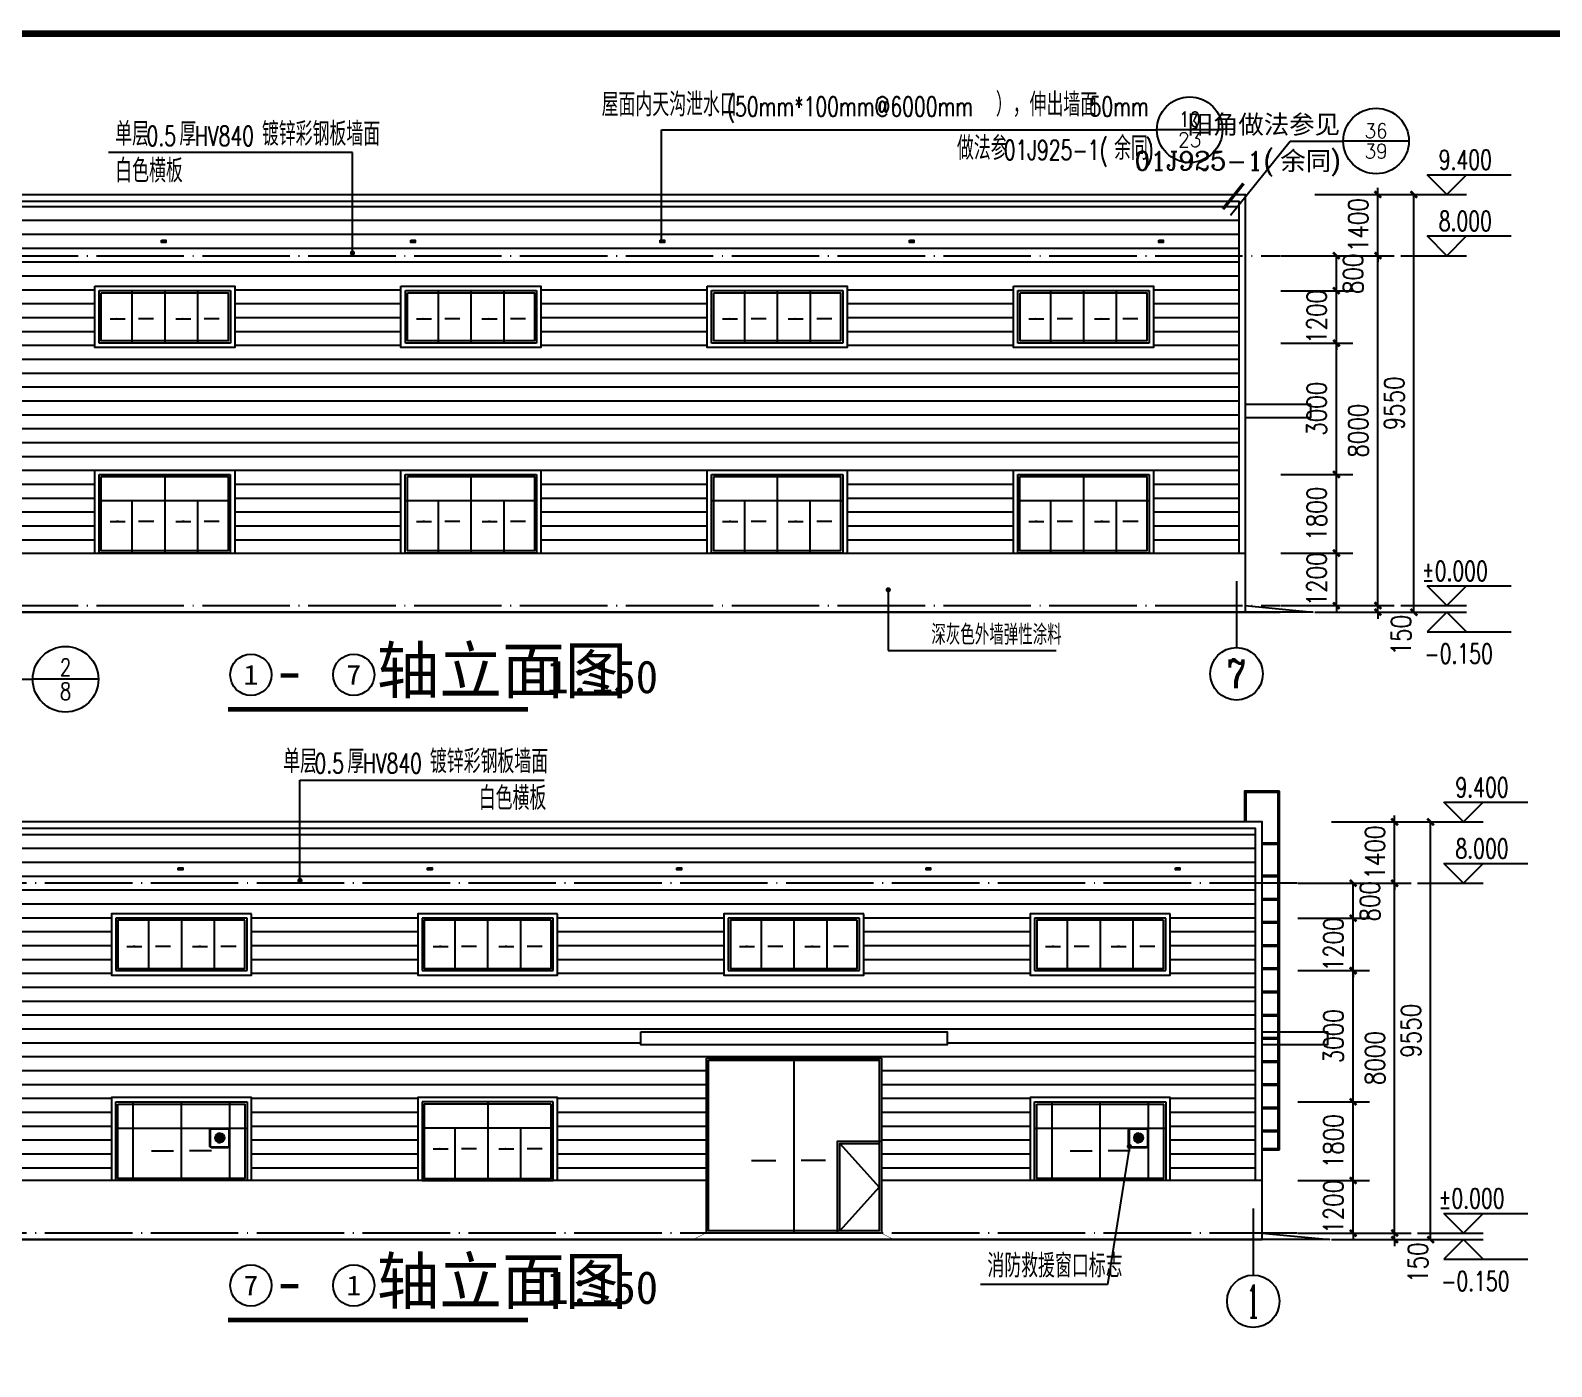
# Model space of a CAD drawing. Extents: x -21908402 to 2004492, y 83987 to 5079726.
# Drawn here: x 1846046 to 1880817, y 178015 to 208562 of the extents above; entities that cross this region are included whole.
import ezdxf
from ezdxf.enums import TextEntityAlignment as Align

# ---------------------------------------------------------------- set-up
doc = ezdxf.new("R2010")
doc.units = 0
doc.header["$LTSCALE"] = 1000
doc.linetypes.add('DOTE', pattern=[2.42, 2, -0.2, 0.02, -0.2])
doc.layers.get('0').update_dxf_attribs({"linetype": 'CONTINUOUS'})
doc.layers.get('DEFPOINTS').update_dxf_attribs({"linetype": 'CONTINUOUS'})
for name, color, linetype in [('AXIS', 3, 'CONTINUOUS'), ('AXIS_TEXT', 7, 'CONTINUOUS'), ('DIM_ELEV', 3, 'CONTINUOUS'), ('DIM_IDEN', 3, 'CONTINUOUS'), ('DIM_LEAD', 3, 'CONTINUOUS'), ('DIM_SYMB', 3, 'CONTINUOUS'), ('DOTE', 1, 'DOTE'), ('PUB_DIM', 3, 'CONTINUOUS'), ('PUB_TEXT', 7, 'CONTINUOUS'), ('PUB_TITLE', 4, 'CONTINUOUS'), ('WINDOW', 94, 'CONTINUOUS'), ('XF-灭火救援窗', 1, 'CONTINUOUS'), ('填充', 8, 'CONTINUOUS')]:
    doc.layers.add(name, color=color, linetype=linetype)
doc.styles.add('_TCH_AXIS', font='complex_.ttf', dxfattribs={"bigfont": 'GBCBIG'})
doc.styles.add('_TCH_DIM', font='SIMPLEX', dxfattribs={"bigfont": 'GBCBIG'})
doc.styles.add('_TCH_DYN', font='')
doc.styles.add('_TCH_LABEL', font='complex_.ttf', dxfattribs={"bigfont": 'GBCBIG'})
doc.styles.add('COMPLEX', font='COMPLEX')
doc.styles.add('DIM_FONT', font='simplex.shx', dxfattribs={"width": 0.8})
doc.styles.get('_TCH_DYN').set_extended_font_data('SimSun')
doc.dimstyles.new('DIMN150', dxfattribs={"dimscale": 1.5, "dimtxt": 300, "dimasz": 100, "dimexe": 250, "dimexo": 300, "dimgap": 150, "dimtad": 1, "dimdec": 0, "dimzin": 0, "dimtxsty": 'DIM_FONT', "dimblk": 'ARCHTICK', "dimcen": 0.09, "dimclrt": 7, "dimazin": 3, "dimtfac": 1, "dimtdec": 0, "dimtix": 1, "dimtmove": 0, "dimatfit": 3, "dimtolj": 1, "dimtzin": 0})

# ---------------------------------------------------------------- blocks, each defined once
blk = doc.blocks.new('HHHHHHHGG')
at = {"layer": 'DIM_SYMB'}
for points in [[(-138605, -148864), (-138805, -148864), (-138805, -148837)], [(-138298, -148864), (-138098, -148864), (-138098, -148837)], [(-137105, -148864), (-137305, -148864), (-137305, -148837)], [(-136798, -148864), (-136598, -148864), (-136598, -148837)]]:
    blk.add_hatch(color=256, dxfattribs=at).paths.add_polyline_path(points)
for points in [[(-138949, -148864), (-138605, -148864)], [(-137954, -148864), (-138298, -148864)], [(-137449, -148864), (-137105, -148864)], [(-136454, -148864), (-136798, -148864)]]:
    blk.add_lwpolyline(points, dxfattribs=at)
at = {"layer": 'WINDOW'}
for p, q in [((-139201, -148218), (-136201, -148218)), ((-139201, -149418), (-139201, -148218)), ((-138451, -148218), (-138451, -149418)), ((-137701, -148218), (-137701, -149418)), ((-136951, -148218), (-136951, -149418)), ((-136201, -148218), (-136201, -149418)), ((-136201, -149418), (-139201, -149418))]:
    blk.add_line(p, q, dxfattribs=at)
blk.add_lwpolyline([(-139151, -148268), (-136251, -148268), (-136251, -149368), (-139151, -149368)], close=True, dxfattribs=at)
blk = doc.blocks.new('GFHHHHHH')
at = {"layer": 'DIM_SYMB'}
for points in [[(-142273, -148692), (-142473, -148692), (-142473, -148666)], [(-141967, -148692), (-141767, -148692), (-141767, -148666)], [(-140773, -148692), (-140973, -148692), (-140973, -148666)], [(-140467, -148692), (-140267, -148692), (-140267, -148666)]]:
    blk.add_hatch(color=256, dxfattribs=at).paths.add_polyline_path(points)
for points in [[(-142617, -148692), (-142273, -148692)], [(-141622, -148692), (-141967, -148692)], [(-141117, -148692), (-140773, -148692)], [(-140122, -148692), (-140467, -148692)]]:
    blk.add_lwpolyline(points, dxfattribs=at)
at = {"layer": 'WINDOW'}
for p, q in [((-142870, -147618), (-139870, -147618)), ((-142870, -149418), (-142870, -147618)), ((-141370, -147618), (-141370, -149418)), ((-139870, -147618), (-139870, -149418)), ((-142870, -148218), (-139870, -148218)), ((-142120, -148218), (-142120, -149418)), ((-140620, -148218), (-140620, -149418)), ((-139870, -149418), (-142870, -149418))]:
    blk.add_line(p, q, dxfattribs=at)
blk.add_lwpolyline([(-142820, -147668), (-139920, -147668), (-139920, -149368), (-142820, -149368)], close=True, dxfattribs=at)
blk = doc.blocks.new('FDDDGFG')
at = {"layer": 'DIM_SYMB'}
for points in [[(1842481, 175578), (1842331, 175578), (1842331, 175598)], [(1843058, 175578), (1843208, 175578), (1843208, 175598)]]:
    blk.add_hatch(color=256, dxfattribs=at).paths.add_polyline_path(points)
blk.add_lwpolyline([(1843942, 175966), (1844842, 174966), (1843942, 173966)])
for points in [[(1841926, 175578), (1842481, 175578)], [(1843613, 175578), (1843058, 175578)]]:
    blk.add_lwpolyline(points, dxfattribs=at)
at = {"layer": 'WINDOW'}
for p, q in [((1840892, 177916), (1844892, 177916)), ((1840892, 173916), (1840892, 177916)), ((1842892, 177916), (1842892, 173916)), ((1844892, 177916), (1844892, 173916)), ((1844892, 173916), (1840892, 173916))]:
    blk.add_line(p, q, dxfattribs=at)
for points in [[(1840942, 177866), (1844842, 177866), (1844842, 173966), (1840942, 173966)], [(1844892, 173916), (1843892, 173916), (1843892, 176016), (1844892, 176016)], [(1844842, 173966), (1843942, 173966), (1843942, 175966), (1844842, 175966)]]:
    blk.add_lwpolyline(points, close=True, dxfattribs=at)
blk = doc.blocks.new('123')
at = {"const_width": 10}
for points in [[(1840198, 180917), (1840498, 181067), (1844498, 181067)], [(1844798, 180917), (1844498, 181067), (1840498, 181067)]]:
    blk.add_lwpolyline(points, dxfattribs=at)
blk = doc.blocks.new('HHHHH')
at = {"layer": 'DIM_SYMB'}
for points in [[(1817920, 195636), (1817770, 195636), (1817770, 195656)], [(1818288, 195636), (1818438, 195636), (1818438, 195656)]]:
    blk.add_hatch(color=256, dxfattribs=at).paths.add_polyline_path(points)
for points in [[(1817419, 195636), (1817920, 195636)], [(1818789, 195636), (1818288, 195636)]]:
    blk.add_lwpolyline(points, dxfattribs=at)
at = {"layer": 'WINDOW'}
for p, q in [((1816604, 196757), (1819604, 196757)), ((1816604, 194957), (1816604, 196757)), ((1817004, 194957), (1817004, 196757)), ((1818104, 194957), (1818104, 196757)), ((1819204, 196757), (1819204, 194957)), ((1819604, 196757), (1819604, 194957)), ((1816604, 196157), (1819604, 196157)), ((1819604, 194957), (1816604, 194957))]:
    blk.add_line(p, q, dxfattribs=at)
blk.add_lwpolyline([(1816654, 196707), (1819554, 196707), (1819554, 195007), (1816654, 195007)], close=True, dxfattribs=at)
blk = doc.blocks.new('XF-灭火救援窗图例')
at = {"layer": 'XF-灭火救援窗'}
h = blk.add_hatch(color=256, dxfattribs=at)
h.dxf.hatch_style = 1
h.paths.add_polyline_path([(0, 110, 1), (0, 350, 1)])
for points in [[(-200, -20), (200, -20, 0.414214), (250, 30), (250, 430, 0.414214), (200, 480), (-200, 480, 0.414214), (-250, 430), (-250, 30, 0.414214)], [(-210, 0), (210, 0, 0.414214), (230, 20), (230, 440, 0.414214), (210, 460), (-210, 460, 0.414214), (-230, 440), (-230, 20, 0.414214)]]:
    blk.add_lwpolyline(points, format="xyb", close=True, dxfattribs=at)
for points in [[(0, 350, 1), (0, 110, 30.793651)], [(0, 350, -1), (0, 110, -30.793651)]]:
    blk.add_lwpolyline(points, format="xyb", dxfattribs=at)
blk = doc.blocks.new('GT2')
at = {"color": 253}
for p, q in [((1131081, 130313), (1131081, 138483)), ((1131111, 130313), (1131111, 138513)), ((1130711, 137337), (1131081, 137337)), ((1130711, 137307), (1131081, 137307)), ((1130711, 136593), (1131081, 136593)), ((1130711, 136563), (1131081, 136563)), ((1130711, 136063), (1131081, 136063)), ((1130711, 136033), (1131081, 136033)), ((1130711, 135533), (1131081, 135533)), ((1130711, 135503), (1131081, 135503)), ((1130711, 135003), (1131081, 135003)), ((1130711, 134973), (1131081, 134973)), ((1130711, 134473), (1131081, 134473)), ((1130711, 134443), (1131081, 134443)), ((1130711, 133943), (1131081, 133943)), ((1130711, 133913), (1131081, 133913)), ((1130711, 133413), (1131081, 133413)), ((1130711, 133383), (1131081, 133383)), ((1130711, 132883), (1131081, 132883)), ((1130711, 132853), (1131081, 132853)), ((1130711, 132353), (1131081, 132353)), ((1130711, 132323), (1131081, 132323)), ((1130711, 131823), (1131081, 131823)), ((1130711, 131793), (1131081, 131793)), ((1130711, 131293), (1131081, 131293)), ((1130711, 131263), (1131081, 131263)), ((1130711, 130763), (1131081, 130763)), ((1130711, 130733), (1131081, 130733)), ((1130711, 130343), (1131081, 130343)), ((1130711, 130313), (1131111, 130313))]:
    blk.add_line(p, q, dxfattribs=at)
for points in [[(1131111, 138513), (1130311, 138513), (1130311, 137813)], [(1131081, 138483), (1130341, 138483), (1130341, 137813)]]:
    blk.add_lwpolyline(points, dxfattribs=at)
blk = doc.blocks.new('_ARCHTICK')
at = {"color": 0, "linetype": 'BYBLOCK', "const_width": 0.4}
blk.add_lwpolyline([(-0.5, -0.5), (0.5, 0.5)], dxfattribs=at)
blk = doc.blocks.new('*D116')
at = {"layer": 'DEFPOINTS', "color": 0}
for p in [(1874563, 182267), (1876281, 182267), (1874563, 181067)]:
    blk.add_point(p, dxfattribs=at)
at = {"layer": 'PUB_DIM', "color": 0}
for p, q in [((1875013, 182267), (1876656, 182267)), ((1876281, 182267), (1876281, 182417)), ((1876281, 181067), (1876281, 182267)), ((1875013, 181067), (1876656, 181067)), ((1876281, 181067), (1876281, 180917))]:
    blk.add_line(p, q, dxfattribs=at)
at = {"layer": 'PUB_DIM', "color": 0, "xscale": 150, "yscale": 150, "zscale": 150}
for p, rotation in [((1876281, 182267), 270), ((1876281, 181067), 90)]:
    blk.add_blockref('_ARCHTICK', p, dxfattribs=dict(at, rotation=rotation))
at = {"layer": 'PUB_DIM', "color": 7, "insert": (1875831, 181667), "char_height": 450, "attachment_point": 5, "rotation": 90, "style": 'DIM_FONT'}
blk.add_mtext('\\A1;1200', dxfattribs=at)
blk = doc.blocks.new('*D117')
at = {"layer": 'DEFPOINTS', "color": 0}
for p in [(1874563, 184067), (1876281, 184067), (1874563, 182267)]:
    blk.add_point(p, dxfattribs=at)
at = {"layer": 'PUB_DIM', "color": 0}
for p, q in [((1875013, 184067), (1876656, 184067)), ((1876281, 182267), (1876281, 184067)), ((1875013, 182267), (1876656, 182267))]:
    blk.add_line(p, q, dxfattribs=at)
at = {"layer": 'PUB_DIM', "color": 0, "xscale": 150, "yscale": 150, "zscale": 150}
for p, rotation in [((1876281, 184067), 90), ((1876281, 182267), 270)]:
    blk.add_blockref('_ARCHTICK', p, dxfattribs=dict(at, rotation=rotation))
at = {"layer": 'PUB_DIM', "color": 7, "insert": (1875831, 183167), "char_height": 450, "attachment_point": 5, "rotation": 90, "style": 'DIM_FONT'}
blk.add_mtext('\\A1;1800', dxfattribs=at)
blk = doc.blocks.new('*D118')
at = {"layer": 'DEFPOINTS', "color": 0}
for p in [(1874563, 187067), (1876281, 187067), (1874563, 184067)]:
    blk.add_point(p, dxfattribs=at)
at = {"layer": 'PUB_DIM', "color": 0}
for p, q in [((1875013, 187067), (1876656, 187067)), ((1876281, 184067), (1876281, 187067)), ((1875013, 184067), (1876656, 184067))]:
    blk.add_line(p, q, dxfattribs=at)
at = {"layer": 'PUB_DIM', "color": 0, "xscale": 150, "yscale": 150, "zscale": 150}
for p, rotation in [((1876281, 187067), 90), ((1876281, 184067), 270)]:
    blk.add_blockref('_ARCHTICK', p, dxfattribs=dict(at, rotation=rotation))
at = {"layer": 'PUB_DIM', "color": 7, "insert": (1875831, 185567), "char_height": 450, "attachment_point": 5, "rotation": 90, "style": 'DIM_FONT'}
blk.add_mtext('\\A1;3000', dxfattribs=at)
blk = doc.blocks.new('*D119')
at = {"layer": 'DEFPOINTS', "color": 0}
for p in [(1874563, 188267), (1876281, 188267), (1874563, 187067)]:
    blk.add_point(p, dxfattribs=at)
at = {"layer": 'PUB_DIM', "color": 0}
for p, q in [((1875013, 188267), (1876656, 188267)), ((1876281, 188267), (1876281, 188417)), ((1876281, 187067), (1876281, 188267)), ((1875013, 187067), (1876656, 187067)), ((1876281, 187067), (1876281, 186917))]:
    blk.add_line(p, q, dxfattribs=at)
at = {"layer": 'PUB_DIM', "color": 0, "xscale": 150, "yscale": 150, "zscale": 150}
for p, rotation in [((1876281, 188267), 270), ((1876281, 187067), 90)]:
    blk.add_blockref('_ARCHTICK', p, dxfattribs=dict(at, rotation=rotation))
at = {"layer": 'PUB_DIM', "color": 7, "insert": (1875831, 187667), "char_height": 450, "attachment_point": 5, "rotation": 90, "style": 'DIM_FONT'}
blk.add_mtext('\\A1;1200', dxfattribs=at)
blk = doc.blocks.new('*D120')
at = {"layer": 'DEFPOINTS', "color": 0}
for p in [(1874563, 189067), (1876281, 189067), (1874563, 188267)]:
    blk.add_point(p, dxfattribs=at)
at = {"layer": 'PUB_DIM', "color": 0}
for p, q in [((1875013, 189067), (1876656, 189067)), ((1876281, 188267), (1876281, 189067)), ((1875013, 188267), (1876656, 188267))]:
    blk.add_line(p, q, dxfattribs=at)
at = {"layer": 'PUB_DIM', "color": 0, "xscale": 150, "yscale": 150, "zscale": 150}
for p, rotation in [((1876281, 189067), 90), ((1876281, 188267), 270)]:
    blk.add_blockref('_ARCHTICK', p, dxfattribs=dict(at, rotation=rotation))
at = {"layer": 'PUB_DIM', "color": 7, "insert": (1876663, 188653), "char_height": 450, "attachment_point": 5, "rotation": 90, "style": 'DIM_FONT'}
blk.add_mtext('\\A1;800', dxfattribs=at)
blk = doc.blocks.new('*D121')
at = {"layer": 'DEFPOINTS', "color": 0}
for p in [(1876076, 190467), (1878052, 190467), (1876076, 180917)]:
    blk.add_point(p, dxfattribs=at)
at = {"layer": 'PUB_DIM', "color": 0}
for p, q in [((1876526, 190467), (1878427, 190467)), ((1878052, 180917), (1878052, 190467)), ((1876526, 180917), (1878427, 180917))]:
    blk.add_line(p, q, dxfattribs=at)
at = {"layer": 'PUB_DIM', "color": 0, "xscale": 150, "yscale": 150, "zscale": 150}
for p, rotation in [((1878052, 190467), 90), ((1878052, 180917), 270)]:
    blk.add_blockref('_ARCHTICK', p, dxfattribs=dict(at, rotation=rotation))
at = {"layer": 'PUB_DIM', "color": 7, "insert": (1877602, 185692), "char_height": 450, "attachment_point": 5, "rotation": 90, "style": 'DIM_FONT'}
blk.add_mtext('\\A1;9550', dxfattribs=at)
blk = doc.blocks.new('*D122')
at = {"layer": 'DEFPOINTS', "color": 0}
for p in [(1875337, 181067), (1875337, 180917), (1877229, 181067)]:
    blk.add_point(p, dxfattribs=at)
at = {"layer": 'PUB_DIM', "color": 0}
for p, q in [((1877229, 181067), (1877229, 181217)), ((1875787, 181067), (1877604, 181067)), ((1875787, 180917), (1877604, 180917)), ((1877229, 180917), (1877229, 181067)), ((1877229, 180917), (1877229, 180767))]:
    blk.add_line(p, q, dxfattribs=at)
at = {"layer": 'PUB_DIM', "color": 0, "xscale": 150, "yscale": 150, "zscale": 150}
for p, rotation in [((1877229, 181067), 270), ((1877229, 180917), 90)]:
    blk.add_blockref('_ARCHTICK', p, dxfattribs=dict(at, rotation=rotation))
at = {"layer": 'PUB_DIM', "color": 7, "insert": (1877761, 180392), "char_height": 450, "attachment_point": 5, "rotation": 90, "style": 'DIM_FONT'}
blk.add_mtext('\\A1;150', dxfattribs=at)
blk = doc.blocks.new('*D123')
at = {"layer": 'DEFPOINTS', "color": 0}
for p in [(1875337, 189067), (1877229, 189067), (1875337, 181067)]:
    blk.add_point(p, dxfattribs=at)
at = {"layer": 'PUB_DIM', "color": 0}
for p, q in [((1875787, 189067), (1877604, 189067)), ((1877229, 181067), (1877229, 189067)), ((1875787, 181067), (1877604, 181067))]:
    blk.add_line(p, q, dxfattribs=at)
at = {"layer": 'PUB_DIM', "color": 0, "xscale": 150, "yscale": 150, "zscale": 150}
for p, rotation in [((1877229, 189067), 90), ((1877229, 181067), 270)]:
    blk.add_blockref('_ARCHTICK', p, dxfattribs=dict(at, rotation=rotation))
at = {"layer": 'PUB_DIM', "color": 7, "insert": (1876779, 185067), "char_height": 450, "attachment_point": 5, "rotation": 90, "style": 'DIM_FONT'}
blk.add_mtext('\\A1;8000', dxfattribs=at)
blk = doc.blocks.new('*D124')
at = {"layer": 'DEFPOINTS', "color": 0}
for p in [(1875337, 190467), (1877229, 190467), (1875337, 189067)]:
    blk.add_point(p, dxfattribs=at)
at = {"layer": 'PUB_DIM', "color": 0}
for p, q in [((1877229, 190467), (1877229, 190617)), ((1875787, 190467), (1877604, 190467)), ((1877229, 189067), (1877229, 190467)), ((1875787, 189067), (1877604, 189067)), ((1877229, 189067), (1877229, 188917))]:
    blk.add_line(p, q, dxfattribs=at)
at = {"layer": 'PUB_DIM', "color": 0, "xscale": 150, "yscale": 150, "zscale": 150}
for p, rotation in [((1877229, 190467), 270), ((1877229, 189067), 90)]:
    blk.add_blockref('_ARCHTICK', p, dxfattribs=dict(at, rotation=rotation))
at = {"layer": 'PUB_DIM', "color": 7, "insert": (1876779, 189767), "char_height": 450, "attachment_point": 5, "rotation": 90, "style": 'DIM_FONT'}
blk.add_mtext('\\A1;1400', dxfattribs=at)
blk = doc.blocks.new('*D129')
at = {"layer": 'DEFPOINTS', "color": 0}
for p in [(1874181, 196612), (1875898, 196612), (1874181, 195412)]:
    blk.add_point(p, dxfattribs=at)
at = {"layer": 'PUB_DIM', "color": 0}
for p, q in [((1874631, 196612), (1876273, 196612)), ((1875898, 196612), (1875898, 196762)), ((1875898, 195412), (1875898, 196612)), ((1874631, 195412), (1876273, 195412)), ((1875898, 195412), (1875898, 195262))]:
    blk.add_line(p, q, dxfattribs=at)
at = {"layer": 'PUB_DIM', "color": 0, "xscale": 150, "yscale": 150, "zscale": 150}
for p, rotation in [((1875898, 196612), 270), ((1875898, 195412), 90)]:
    blk.add_blockref('_ARCHTICK', p, dxfattribs=dict(at, rotation=rotation))
at = {"layer": 'PUB_DIM', "color": 7, "insert": (1875448, 196012), "char_height": 450, "attachment_point": 5, "rotation": 90, "style": 'DIM_FONT'}
blk.add_mtext('\\A1;1200', dxfattribs=at)
blk = doc.blocks.new('*D130')
at = {"layer": 'DEFPOINTS', "color": 0}
for p in [(1874181, 198412), (1875898, 198412), (1874181, 196612)]:
    blk.add_point(p, dxfattribs=at)
at = {"layer": 'PUB_DIM', "color": 0}
for p, q in [((1874631, 198412), (1876273, 198412)), ((1875898, 196612), (1875898, 198412)), ((1874631, 196612), (1876273, 196612))]:
    blk.add_line(p, q, dxfattribs=at)
at = {"layer": 'PUB_DIM', "color": 0, "xscale": 150, "yscale": 150, "zscale": 150}
for p, rotation in [((1875898, 198412), 90), ((1875898, 196612), 270)]:
    blk.add_blockref('_ARCHTICK', p, dxfattribs=dict(at, rotation=rotation))
at = {"layer": 'PUB_DIM', "color": 7, "insert": (1875448, 197512), "char_height": 450, "attachment_point": 5, "rotation": 90, "style": 'DIM_FONT'}
blk.add_mtext('\\A1;1800', dxfattribs=at)
blk = doc.blocks.new('*D131')
at = {"layer": 'DEFPOINTS', "color": 0}
for p in [(1874181, 201412), (1875898, 201412), (1874181, 198412)]:
    blk.add_point(p, dxfattribs=at)
at = {"layer": 'PUB_DIM', "color": 0}
for p, q in [((1874631, 201412), (1876273, 201412)), ((1875898, 198412), (1875898, 201412)), ((1874631, 198412), (1876273, 198412))]:
    blk.add_line(p, q, dxfattribs=at)
at = {"layer": 'PUB_DIM', "color": 0, "xscale": 150, "yscale": 150, "zscale": 150}
for p, rotation in [((1875898, 201412), 90), ((1875898, 198412), 270)]:
    blk.add_blockref('_ARCHTICK', p, dxfattribs=dict(at, rotation=rotation))
at = {"layer": 'PUB_DIM', "color": 7, "insert": (1875448, 199912), "char_height": 450, "attachment_point": 5, "rotation": 90, "style": 'DIM_FONT'}
blk.add_mtext('\\A1;3000', dxfattribs=at)
blk = doc.blocks.new('*D132')
at = {"layer": 'DEFPOINTS', "color": 0}
for p in [(1874181, 202612), (1875898, 202612), (1874181, 201412)]:
    blk.add_point(p, dxfattribs=at)
at = {"layer": 'PUB_DIM', "color": 0}
for p, q in [((1875898, 202612), (1875898, 202762)), ((1874631, 202612), (1876273, 202612)), ((1875898, 201412), (1875898, 202612)), ((1874631, 201412), (1876273, 201412)), ((1875898, 201412), (1875898, 201262))]:
    blk.add_line(p, q, dxfattribs=at)
at = {"layer": 'PUB_DIM', "color": 0, "xscale": 150, "yscale": 150, "zscale": 150}
for p, rotation in [((1875898, 202612), 270), ((1875898, 201412), 90)]:
    blk.add_blockref('_ARCHTICK', p, dxfattribs=dict(at, rotation=rotation))
at = {"layer": 'PUB_DIM', "color": 7, "insert": (1875448, 202012), "char_height": 450, "attachment_point": 5, "rotation": 90, "style": 'DIM_FONT'}
blk.add_mtext('\\A1;1200', dxfattribs=at)
blk = doc.blocks.new('*D133')
at = {"layer": 'DEFPOINTS', "color": 0}
for p in [(1874181, 203412), (1875898, 203412), (1874181, 202612)]:
    blk.add_point(p, dxfattribs=at)
at = {"layer": 'PUB_DIM', "color": 0}
for p, q in [((1874631, 203412), (1876273, 203412)), ((1875898, 202612), (1875898, 203412)), ((1874631, 202612), (1876273, 202612))]:
    blk.add_line(p, q, dxfattribs=at)
at = {"layer": 'PUB_DIM', "color": 0, "xscale": 150, "yscale": 150, "zscale": 150}
for p, rotation in [((1875898, 203412), 90), ((1875898, 202612), 270)]:
    blk.add_blockref('_ARCHTICK', p, dxfattribs=dict(at, rotation=rotation))
at = {"layer": 'PUB_DIM', "color": 7, "insert": (1876281, 202998), "char_height": 450, "attachment_point": 5, "rotation": 90, "style": 'DIM_FONT'}
blk.add_mtext('\\A1;800', dxfattribs=at)
blk = doc.blocks.new('*D134')
at = {"layer": 'DEFPOINTS', "color": 0}
for p in [(1875694, 204812), (1877670, 204812), (1875694, 195262)]:
    blk.add_point(p, dxfattribs=at)
at = {"layer": 'PUB_DIM', "color": 0}
for p, q in [((1876144, 204812), (1878045, 204812)), ((1877670, 195262), (1877670, 204812)), ((1876144, 195262), (1878045, 195262))]:
    blk.add_line(p, q, dxfattribs=at)
at = {"layer": 'PUB_DIM', "color": 0, "xscale": 150, "yscale": 150, "zscale": 150}
for p, rotation in [((1877670, 204812), 90), ((1877670, 195262), 270)]:
    blk.add_blockref('_ARCHTICK', p, dxfattribs=dict(at, rotation=rotation))
at = {"layer": 'PUB_DIM', "color": 7, "insert": (1877220, 200037), "char_height": 450, "attachment_point": 5, "rotation": 90, "style": 'DIM_FONT'}
blk.add_mtext('\\A1;9550', dxfattribs=at)
blk = doc.blocks.new('*D135')
at = {"layer": 'DEFPOINTS', "color": 0}
for p in [(1874955, 195412), (1876847, 195412), (1874955, 195262)]:
    blk.add_point(p, dxfattribs=at)
at = {"layer": 'PUB_DIM', "color": 0}
for p, q in [((1875405, 195412), (1877222, 195412)), ((1876847, 195412), (1876847, 195562)), ((1876847, 195262), (1876847, 195412)), ((1875405, 195262), (1877222, 195262)), ((1876847, 195262), (1876847, 195112))]:
    blk.add_line(p, q, dxfattribs=at)
at = {"layer": 'PUB_DIM', "color": 0, "xscale": 150, "yscale": 150, "zscale": 150}
for p, rotation in [((1876847, 195412), 270), ((1876847, 195262), 90)]:
    blk.add_blockref('_ARCHTICK', p, dxfattribs=dict(at, rotation=rotation))
at = {"layer": 'PUB_DIM', "color": 7, "insert": (1877378, 194737), "char_height": 450, "attachment_point": 5, "rotation": 90, "style": 'DIM_FONT'}
blk.add_mtext('\\A1;150', dxfattribs=at)
blk = doc.blocks.new('*D136')
at = {"layer": 'DEFPOINTS', "color": 0}
for p in [(1874955, 203412), (1876847, 203412), (1874955, 195412)]:
    blk.add_point(p, dxfattribs=at)
at = {"layer": 'PUB_DIM', "color": 0}
for p, q in [((1875405, 203412), (1877222, 203412)), ((1876847, 195412), (1876847, 203412)), ((1875405, 195412), (1877222, 195412))]:
    blk.add_line(p, q, dxfattribs=at)
at = {"layer": 'PUB_DIM', "color": 0, "xscale": 150, "yscale": 150, "zscale": 150}
for p, rotation in [((1876847, 203412), 90), ((1876847, 195412), 270)]:
    blk.add_blockref('_ARCHTICK', p, dxfattribs=dict(at, rotation=rotation))
at = {"layer": 'PUB_DIM', "color": 7, "insert": (1876397, 199412), "char_height": 450, "attachment_point": 5, "rotation": 90, "style": 'DIM_FONT'}
blk.add_mtext('\\A1;8000', dxfattribs=at)
blk = doc.blocks.new('*D137')
at = {"layer": 'DEFPOINTS', "color": 0}
for p in [(1874955, 204812), (1876847, 204812), (1874955, 203412)]:
    blk.add_point(p, dxfattribs=at)
at = {"layer": 'PUB_DIM', "color": 0}
for p, q in [((1875405, 204812), (1877222, 204812)), ((1876847, 204812), (1876847, 204962)), ((1876847, 203412), (1876847, 204812)), ((1875405, 203412), (1877222, 203412)), ((1876847, 203412), (1876847, 203262))]:
    blk.add_line(p, q, dxfattribs=at)
at = {"layer": 'PUB_DIM', "color": 0, "xscale": 150, "yscale": 150, "zscale": 150}
for p, rotation in [((1876847, 204812), 270), ((1876847, 203412), 90)]:
    blk.add_blockref('_ARCHTICK', p, dxfattribs=dict(at, rotation=rotation))
at = {"layer": 'PUB_DIM', "color": 7, "insert": (1876397, 204112), "char_height": 450, "attachment_point": 5, "rotation": 90, "style": 'DIM_FONT'}
blk.add_mtext('\\A1;1400', dxfattribs=at)
blk = doc.blocks.new('_AXISO')
blk.add_circle((0, 0), 0.5)
at = {"layer": 'AXIS_TEXT', "style": 'COMPLEX', "width": 1.041667}
blk.add_attdef('A', text='', height=0.56, dxfattribs=at).set_placement((-0.25, -0.28), (0.25, -0.28), align=Align.FIT)

msp = doc.modelspace()

# ---------------------------------------------------------------- hatches: boundary and pattern name
at = {"layer": '填充'}
h = msp.add_hatch(dxfattribs=at)
h.set_pattern_fill('ANSI31', color=256, scale=200, angle=135, style=0)
h.set_pattern_definition([(180, (0, 1973.4), (-3e-14, -317.5), [])])
h.paths.add_polyline_path([(1873665.4, 203412.4), (1873665.4, 204662.4), (1831565.4, 204662.4), (1831565.4, 203412.4)])
h.paths.add_polyline_path([(1831565.4, 203412.4), (1831565.4, 201906.4), (1833515.4, 201906.4), (1833515.4, 202712.4), (1836715.4, 202712.4), (1836715.4, 201906.4), (1840515.4, 201906.4), (1840515.4, 202712.4), (1843715.4, 202712.4), (1843715.4, 201906.4), (1847515.4, 201906.4), (1847515.4, 202712.4), (1850715.4, 202712.4), (1850715.4, 201906.4), (1854515.4, 201906.4), (1854515.4, 202712.4), (1857715.4, 202712.4), (1857715.4, 201906.4), (1861515.4, 201906.4), (1861515.4, 202712.4), (1864715.4, 202712.4), (1864715.4, 201906.4), (1868515.4, 201906.4), (1868515.4, 202712.4), (1871715.4, 202712.4), (1871715.4, 201906.4), (1873665.4, 201906.4), (1873665.4, 203412.4)])
h.paths.add_polyline_path([(1843715.4, 201906.4), (1843715.4, 201312.4), (1840515.4, 201312.4), (1840515.4, 201906.4), (1836715.4, 201906.4), (1836715.4, 201312.4), (1833515.4, 201312.4), (1833515.4, 201906.4), (1831565.4, 201906.4), (1831565.4, 197847.9), (1833515.4, 197847.9), (1833515.4, 198512.4), (1836715.4, 198512.4), (1836715.4, 197847.9), (1840515.4, 197847.9), (1840515.4, 198512.4), (1843715.4, 198512.4), (1843715.4, 197847.9), (1847515.4, 197847.9), (1847515.4, 198512.4), (1850715.4, 198512.4), (1850715.4, 197847.9), (1854515.4, 197847.9), (1854515.4, 198512.4), (1857715.4, 198512.4), (1857715.4, 197847.9), (1861515.4, 197847.9), (1861515.4, 198512.4), (1864715.4, 198512.4), (1864715.4, 197847.9), (1868515.4, 197847.9), (1868515.4, 198512.4), (1871715.4, 198512.4), (1871715.4, 197847.9), (1873665.4, 197847.9), (1873665.4, 201906.4), (1871715.4, 201906.4), (1871715.4, 201312.4), (1868515.4, 201312.4), (1868515.4, 201906.4), (1864715.4, 201906.4), (1864715.4, 201312.4), (1861515.4, 201312.4), (1861515.4, 201906.4), (1857715.4, 201906.4), (1857715.4, 201312.4), (1854515.4, 201312.4), (1854515.4, 201906.4), (1850715.4, 201906.4), (1850715.4, 201312.4), (1847515.4, 201312.4), (1847515.4, 201906.4)])
h.paths.add_polyline_path([(1833515.4, 196612.4), (1833515.4, 197847.9), (1831565.4, 197847.9), (1831565.4, 196612.4)])
h.paths.add_polyline_path([(1840515.4, 196612.4), (1840515.4, 197847.9), (1836715.4, 197847.9), (1836715.4, 196612.4)])
h.paths.add_polyline_path([(1847515.4, 196612.4), (1847515.4, 197847.9), (1843715.4, 197847.9), (1843715.4, 196612.4)])
h.paths.add_polyline_path([(1850715.4, 197847.9), (1850715.4, 196612.4), (1854515.4, 196612.4), (1854515.4, 197847.9)])
h.paths.add_polyline_path([(1857715.4, 197847.9), (1857715.4, 196612.4), (1861515.4, 196612.4), (1861515.4, 197847.9)])
h.paths.add_polyline_path([(1868515.4, 196612.4), (1868515.4, 197847.9), (1864715.4, 197847.9), (1864715.4, 196612.4)])
h.paths.add_polyline_path([(1871715.4, 197847.9), (1871715.4, 196612.4), (1873665.4, 196612.4), (1873665.4, 197847.9)])
h = msp.add_hatch(dxfattribs=at)
h.set_pattern_fill('ANSI31', color=256, scale=200, angle=135, style=0)
h.set_pattern_definition([(180, (0, 0), (-3e-14, -317.5), [])])
h.paths.add_polyline_path([(1874047.6, 189067.3), (1874047.6, 190317.3), (1852206.2, 190317.3), (1852206.2, 189157.3, -1), (1852206.2, 189097.3, -1), (1852206.2, 189157.3), (1852206.2, 190317.3), (1831947.6, 190317.3), (1831947.6, 189067.3)])
h.paths.add_polyline_path([(1843827.3, 189369.9), (1843827.3, 189419.9), (1843727.3, 189419.9), (1843727.3, 189369.9)], flags=17)
h.paths.add_polyline_path([(1849426.4, 189369.9), (1849526.4, 189369.9), (1849526.4, 189419.9), (1849426.4, 189419.9)], flags=17)
h.paths.add_polyline_path([(1838128.2, 189369.9), (1838128.2, 189419.9), (1838028.2, 189419.9), (1838028.2, 189369.9)], flags=17)
h.paths.add_polyline_path([(1855125.4, 189369.9), (1855125.4, 189419.9), (1855225.4, 189419.9), (1855225.4, 189369.9)], flags=16)
h.paths.add_polyline_path([(1832429.1, 189369.9), (1832429.1, 189419.9), (1832329.1, 189419.9), (1832329.1, 189369.9)], flags=17)
h.paths.add_polyline_path([(1860824.5, 189369.9), (1860824.5, 189419.9), (1860924.5, 189419.9), (1860924.5, 189369.9)], flags=16)
h.paths.add_polyline_path([(1866523.6, 189369.9), (1866523.6, 189419.9), (1866623.6, 189419.9), (1866623.6, 189369.9)], flags=16)
h.paths.add_polyline_path([(1872222.7, 189369.9), (1872222.7, 189419.9), (1872322.7, 189419.9), (1872322.7, 189369.9)], flags=16)
h.paths.add_polyline_path([(1847897.6, 187686.4), (1847897.6, 188367.3), (1851097.6, 188367.3), (1851097.6, 187686.4), (1854897.6, 187686.4), (1854897.6, 188367.3), (1858097.6, 188367.3), (1858097.6, 187686.4), (1861897.6, 187686.4), (1861897.6, 188367.3), (1865097.6, 188367.3), (1865097.6, 187686.4), (1868897.6, 187686.4), (1868897.6, 188367.3), (1872097.6, 188367.3), (1872097.6, 187686.4), (1874047.6, 187686.4), (1874047.6, 189067.3), (1831947.6, 189067.3), (1831947.6, 187686.4), (1833897.6, 187686.4), (1833897.6, 188367.3), (1837097.6, 188367.3), (1837097.6, 187686.4), (1840897.6, 187686.4), (1840897.6, 188367.3), (1844097.6, 188367.3), (1844097.6, 187686.4)])
h.paths.add_polyline_path([(1847897.6, 186967.3), (1847897.6, 187686.4), (1844097.6, 187686.4), (1844097.6, 186967.3), (1840897.6, 186967.3), (1840897.6, 187686.4), (1837097.6, 187686.4), (1837097.6, 186967.3), (1833897.6, 186967.3), (1833897.6, 187686.4), (1831947.6, 187686.4), (1831947.6, 182267.3), (1833897.6, 182267.3), (1833897.6, 184167.3), (1837097.6, 184167.3), (1837097.6, 182267.3), (1840897.6, 182267.3), (1840897.6, 184167.3), (1844097.6, 184167.3), (1844097.6, 182267.3), (1847897.6, 182267.3), (1847897.6, 184167.3), (1851097.6, 184167.3), (1851097.6, 182267.3), (1854897.6, 182267.3), (1854897.6, 184167.3), (1858097.6, 184167.3), (1858097.6, 182267.3), (1861497.6, 182267.3), (1861497.6, 185067.3), (1865497.6, 185067.3), (1865497.6, 182267.3), (1868897.6, 182267.3), (1868897.6, 184167.3), (1872097.6, 184167.3), (1872097.6, 182267.3), (1874047.6, 182267.3), (1874047.6, 187686.4), (1872097.6, 187686.4), (1872097.6, 186967.3), (1868897.6, 186967.3), (1868897.6, 187686.4), (1865097.6, 187686.4), (1865097.6, 186967.3), (1861897.6, 186967.3), (1861897.6, 187686.4), (1858097.6, 187686.4), (1858097.6, 186967.3), (1854897.6, 186967.3), (1854897.6, 187686.4), (1851097.6, 187686.4), (1851097.6, 186967.3)])
h.paths.add_polyline_path([(1859997.6, 185667.3), (1866997.6, 185667.3), (1866997.6, 185367.3), (1859997.6, 185367.3)], flags=16)

# ---------------------------------------------------------------- linework, layer by layer
for p, q in [((1831415.4, 196612.4), (1873815.4, 196612.4)), ((1847897.6, 182267.3), (1831797.6, 182267.3)), ((1861497.6, 182267.3), (1837097.6, 182267.3)), ((1874197.6, 182267.3), (1865497.6, 182267.3))]:
    msp.add_line(p, q)
at = {"const_width": 30}
for points in [[(1831415.4, 204812.4), (1873815.4, 204812.4), (1873815.4, 195262.4), (1831415.4, 195262.4)], [(1874197.6, 190467.3), (1831797.6, 190467.3), (1831797.6, 180917.3), (1874197.6, 180917.3)]]:
    msp.add_lwpolyline(points, close=True, dxfattribs=at)
for points in [[(1831415.4, 204812.4), (1873815.4, 204812.4), (1873815.4, 195262.4), (1831415.4, 195262.4)], [(1849044.1, 203765), (1849144.1, 203765), (1849144.1, 203715), (1849044.1, 203715)], [(1854743.2, 203765), (1854843.2, 203765), (1854843.2, 203715), (1854743.2, 203715)], [(1860442.3, 203765), (1860542.3, 203765), (1860542.3, 203715), (1860442.3, 203715)], [(1866141.4, 203765), (1866241.4, 203765), (1866241.4, 203715), (1866141.4, 203715)], [(1871840.4, 203765), (1871940.4, 203765), (1871940.4, 203715), (1871840.4, 203715)], [(1847515.4, 202712.4), (1850715.4, 202712.4), (1850715.4, 201312.4), (1847515.4, 201312.4)], [(1854515.4, 202712.4), (1857715.4, 202712.4), (1857715.4, 201312.4), (1854515.4, 201312.4)], [(1861515.4, 202712.4), (1864715.4, 202712.4), (1864715.4, 201312.4), (1861515.4, 201312.4)], [(1868515.4, 202712.4), (1871715.4, 202712.4), (1871715.4, 201312.4), (1868515.4, 201312.4)], [(1875315.4, 200012.4), (1873815.4, 200012.4), (1873815.4, 199712.4), (1875315.4, 199712.4)], [(1874197.6, 190467.3), (1831797.6, 190467.3), (1831797.6, 180917.3), (1874197.6, 180917.3)], [(1849426.4, 189419.9), (1849526.4, 189419.9), (1849526.4, 189369.9), (1849426.4, 189369.9)], [(1855125.4, 189419.9), (1855225.4, 189419.9), (1855225.4, 189369.9), (1855125.4, 189369.9)], [(1860824.5, 189419.9), (1860924.5, 189419.9), (1860924.5, 189369.9), (1860824.5, 189369.9)], [(1866523.6, 189419.9), (1866623.6, 189419.9), (1866623.6, 189369.9), (1866523.6, 189369.9)], [(1872222.7, 189419.9), (1872322.7, 189419.9), (1872322.7, 189369.9), (1872222.7, 189369.9)], [(1851097.6, 188367.3), (1847897.6, 188367.3), (1847897.6, 186967.3), (1851097.6, 186967.3)], [(1858097.6, 188367.3), (1854897.6, 188367.3), (1854897.6, 186967.3), (1858097.6, 186967.3)], [(1865097.6, 188367.3), (1861897.6, 188367.3), (1861897.6, 186967.3), (1865097.6, 186967.3)], [(1872097.6, 188367.3), (1868897.6, 188367.3), (1868897.6, 186967.3), (1872097.6, 186967.3)], [(1859997.6, 185667.3), (1866997.6, 185667.3), (1866997.6, 185367.3), (1859997.6, 185367.3)], [(1874197.6, 185667.3), (1875697.6, 185667.3), (1875697.6, 185367.3), (1874197.6, 185367.3)]]:
    msp.add_lwpolyline(points, close=True)
for points in [[(1831415.4, 196612.4), (1831415.4, 204812.4), (1873815.4, 204812.4), (1873815.4, 196612.4)], [(1831565.4, 196612.4), (1831565.4, 204662.4), (1873665.4, 204662.4), (1873665.4, 196612.4)], [(1847515.4, 196612.4), (1847515.4, 198512.4), (1850715.4, 198512.4), (1850715.4, 196612.4)], [(1854515.4, 196612.4), (1854515.4, 198512.4), (1857715.4, 198512.4), (1857715.4, 196612.4)], [(1861515.4, 196612.4), (1861515.4, 198512.4), (1864715.4, 198512.4), (1864715.4, 196612.4)], [(1868515.4, 196612.4), (1868515.4, 198512.4), (1871715.4, 198512.4), (1871715.4, 196612.4)], [(1873815.4, 195412.4), (1875360.4, 195262.4), (1873815.4, 195262.4)], [(1830615.4, 195262.4), (1874615.4, 195262.4)], [(1874197.6, 182267.3), (1874197.6, 190467.3), (1831797.6, 190467.3), (1831797.6, 182267.3)], [(1874047.6, 182267.3), (1874047.6, 190317.3), (1831947.6, 190317.3), (1831947.6, 182267.3)], [(1851097.6, 182267.3), (1851097.6, 184167.3), (1847897.6, 184167.3), (1847897.6, 182267.3)], [(1858097.6, 182267.3), (1858097.6, 184167.3), (1854897.6, 184167.3), (1854897.6, 182267.3)], [(1872097.6, 182267.3), (1872097.6, 184167.3), (1868897.6, 184167.3), (1868897.6, 182267.3)], [(1874997.6, 180917.3), (1830997.6, 180917.3)], [(1874197.6, 181067.3), (1875742.6, 180917.3), (1874197.6, 180917.3)]]:
    msp.add_lwpolyline(points)
for points in [[(1874657, 195262.4), (1829870.4, 195262.4)], [(1830956, 180917.3), (1875742.6, 180917.3)]]:
    msp.add_lwpolyline(points, dxfattribs=at)
at = {"layer": 'AXIS'}
for p, q in [((1873615.4, 195972.6), (1873615.4, 194453.3)), ((1873997.6, 181627.6), (1873997.6, 180108.2))]:
    msp.add_line(p, q, dxfattribs=at)
at = {"layer": 'DIM_ELEV'}
for p, q in [((1878422.5, 204812.4), (1877972.5, 205262.4)), ((1877972.5, 205262.4), (1879889.9, 205262.4)), ((1878422.5, 204812.4), (1878872.5, 205262.4)), ((1877372.5, 204812.4), (1878872.5, 204812.4)), ((1878422.5, 203412.4), (1877972.5, 203862.4)), ((1877972.5, 203862.4), (1879889.9, 203862.4)), ((1878422.5, 203412.4), (1878872.5, 203862.4)), ((1877372.5, 203412.4), (1878872.5, 203412.4)), ((1878422.5, 195412.4), (1877972.5, 195862.4)), ((1877972.5, 195862.4), (1879889.9, 195862.4)), ((1878422.5, 195412.4), (1878872.5, 195862.4)), ((1877372.5, 195412.4), (1878872.5, 195412.4)), ((1877372.5, 195262.4), (1878872.5, 195262.4)), ((1878422.5, 195262.4), (1877972.5, 194812.4)), ((1878422.5, 195262.4), (1878872.5, 194812.4)), ((1877972.5, 194812.4), (1879889.9, 194812.4)), ((1878804.8, 190467.3), (1878354.8, 190917.3)), ((1878354.8, 190917.3), (1880272.1, 190917.3)), ((1878804.8, 190467.3), (1879254.8, 190917.3)), ((1877754.8, 190467.3), (1879254.8, 190467.3)), ((1878804.8, 189067.3), (1878354.8, 189517.3)), ((1878354.8, 189517.3), (1880272.1, 189517.3)), ((1878804.8, 189067.3), (1879254.8, 189517.3)), ((1877754.8, 189067.3), (1879254.8, 189067.3)), ((1878804.8, 181067.3), (1878354.8, 181517.3)), ((1878354.8, 181517.3), (1880272.1, 181517.3)), ((1878804.8, 181067.3), (1879254.8, 181517.3)), ((1877754.8, 181067.3), (1879254.8, 181067.3)), ((1877754.8, 180917.3), (1879254.8, 180917.3)), ((1878804.8, 180917.3), (1878354.8, 180467.3)), ((1878804.8, 180917.3), (1879254.8, 180467.3)), ((1878354.8, 180467.3), (1880272.1, 180467.3))]:
    msp.add_line(p, q, dxfattribs=at)
at = {"layer": 'DIM_IDEN'}
for p, q in [((1873480.8, 204336.7), (1874843.4, 206033.7)), ((1874843.4, 206033.7), (1876055.4, 206033.7)), ((1877555.4, 206033.7), (1876055.4, 206033.7)), ((1844527.2, 193728.1), (1846099, 193728.1)), ((1847599, 193728.1), (1846099, 193728.1))]:
    msp.add_line(p, q, dxfattribs=at)
at = {"layer": 'DIM_IDEN', "const_width": 75}
msp.add_lwpolyline([(1873305.3, 204477.5), (1873774.9, 205062.3)], dxfattribs=at)
at = {"layer": 'DIM_IDEN'}
for centre in [(1876805.4, 206033.7), (1846849, 193728.1)]:
    msp.add_circle(centre, 750, dxfattribs=at)
at = {"layer": 'DIM_LEAD'}
for p, q in [((1860474.1, 206292.1), (1871794.2, 206292.1)), ((1860474.1, 203772.8), (1860474.1, 206292.1)), ((1873294.2, 206292.1), (1871794.2, 206292.1)), ((1853406.8, 205769.2), (1847827, 205769.2)), ((1853406.8, 203472.4), (1853406.8, 205769.2)), ((1865653.9, 195773), (1865653.9, 194383.2)), ((1865653.9, 194383.2), (1869494.5, 194383.2)), ((1852206.2, 189127.3), (1852206.2, 191424.1)), ((1852206.2, 191424.1), (1857786, 191424.1)), ((1871165.4, 183049.8), (1870667, 179895)), ((1870667, 179895), (1867763.2, 179895))]:
    msp.add_line(p, q, dxfattribs=at)
at = {"layer": 'DIM_LEAD', "const_width": 60}
for points in [[(1853406.8, 203442.4, 1), (1853406.8, 203502.4, 1)], [(1865653.9, 195803, 1), (1865653.9, 195743, 1)], [(1852206.2, 189097.3, 1), (1852206.2, 189157.3, 1)], [(1871170, 183079.4, 1), (1871160.7, 183020.1, 1)]]:
    msp.add_lwpolyline(points, format="xyb", close=True, dxfattribs=at)
at = {"layer": 'DIM_LEAD'}
for centre, radius in [((1872544.2, 206292.1), 750), ((1860474.1, 203747.8), 25.1)]:
    msp.add_circle(centre, radius, dxfattribs=at)
at = {"layer": 'DIM_SYMB', "const_width": 105}
for points in [[(1850561.3, 193042.5), (1857421.3, 193042.5)], [(1850561.3, 179081.6), (1857421.3, 179081.6)]]:
    msp.add_lwpolyline(points, dxfattribs=at)
at = {"layer": 'DOTE'}
for p, q in [((1830615.4, 203412.4), (1874615.4, 203412.4)), ((1830615.4, 195412.4), (1874615.4, 195412.4)), ((1830615.4, 195262.4), (1874615.4, 195262.4)), ((1874997.6, 189067.3), (1830997.6, 189067.3)), ((1874997.6, 181067.3), (1830997.6, 181067.3)), ((1874997.6, 180917.3), (1830997.6, 180917.3))]:
    msp.add_line(p, q, dxfattribs=at)
at = {"layer": 'PUB_TEXT'}
for centre in [(1851086.3, 193830), (1853436.3, 193830), (1851086.3, 179869.1), (1853436.3, 179869.1)]:
    msp.add_circle(centre, 472.5, dxfattribs=at)
at = {"layer": 'PUB_TITLE', "const_width": 150}
msp.add_lwpolyline([(1815141.5, 148487.2), (1898991.5, 148487.2), (1898991.5, 208487.2), (1815141.5, 208487.2)], close=True, dxfattribs=at)

# ---------------------------------------------------------------- block references
for name, p in [('HHHHHHHGG', (1986816.8, 350830.5)), ('HHHHHHHGG', (1993816.8, 350830.5)), ('HHHHHHHGG', (2000816.8, 350830.5)), ('HHHHHHHGG', (2007816.8, 350830.5)), ('GFHHHHHH', (1990485.1, 346030.5)), ('GFHHHHHH', (1997485.1, 346030.5)), ('GFHHHHHH', (2004485.1, 346030.5)), ('GFHHHHHH', (2011485.1, 346030.5)), ('GT2', (743486.6, 52654.8)), ('FDDDGFG', (20605.7, 7150.9)), ('HHHHH', (31393.6, -12689.6)), ('HHHHH', (52393.6, -12689.6)), ('123', (20989.7, 0))]:
    msp.add_blockref(name, p)
at = {"xscale": -1}
for name, p in [('HHHHHHHGG', (1711796.2, 336485.4)), ('HHHHHHHGG', (1718796.2, 336485.4)), ('HHHHHHHGG', (1725796.2, 336485.4)), ('HHHHHHHGG', (1732796.2, 336485.4)), ('GFHHHHHH', (1715128, 331685.4))]:
    msp.add_blockref(name, p, dxfattribs=at)
at = {"layer": 'AXIS'}
ref = msp.add_blockref('_AXISO', (1873615.4, 193853.3), dxfattribs=dict(at, xscale=1200, yscale=1200, zscale=1200))
ref.add_attrib('A', '7', dxfattribs={"layer": 'AXIS_TEXT', "height": 657.6, "style": '_TCH_AXIS', "width": 0.699409}).set_placement((1873396.2, 193524.5), (1873834.6, 193524.5), align=Align.FIT)
ref = msp.add_blockref('_AXISO', (1873997.6, 179508.2), dxfattribs=dict(at, xscale=1200, yscale=1200, zscale=1200))
ref.add_attrib('A', '1', dxfattribs={"layer": 'AXIS_TEXT', "height": 749.5, "style": '_TCH_AXIS', "width": 0.594894}).set_placement((1873837, 179133.4), (1874158.2, 179133.4), align=Align.FIT)
at = {"layer": 'XF-灭火救援窗', "xscale": -0.9000000000232831, "yscale": 0.8999999999941792, "zscale": 0.8999999999999999}
for p in [(1850372.1, 183034.8), (1871372.1, 183034.8)]:
    msp.add_blockref('XF-灭火救援窗图例', p, dxfattribs=at)

# ---------------------------------------------------------------- texts
at = {"layer": 'PUB_TEXT'}
for s, height, style, p in [('屋面内天沟泄水口', 536.17, '_TCH_DIM', (1859102.4, 206598.3)), ('），伸出墙面', 536.17, '_TCH_DIM', (1868112, 206598.3)), ('阳角做法参见', 425.87, '_TCH_LABEL', (1872495.4, 206200.1)), ('单层', 536.17, '_TCH_DIM', (1847984.5, 205926.7)), ('厚', 536.2, '_TCH_DIM', (1849449.4, 205926.7)), ('镀锌彩钢板墙面', 536.17, '_TCH_DIM', (1851336.9, 205926.7)), ('做法参', 536.17, '_TCH_DIM', (1867224.4, 205603.3)), ('余同', 536.17, '_TCH_DIM', (1870816.8, 205603.3)), ('01J925-1(', 425.87, '_TCH_LABEL', (1871280.4, 205369.2)), ('余同', 425.87, '_TCH_LABEL', (1874616.7, 205369.2)), (')', 425.9, '_TCH_LABEL', (1875750.9, 205369.2)), ('白色横板', 536.17, '_TCH_DIM', (1847984.5, 205086.7)), ('深灰色外墙弹性涂料', 459.57, '_TCH_DIM', (1866640.3, 194518.2)), ('轴立面图', 1050, '_TCH_DYN', (1853961.3, 193410)), ('1:150', 750, '_TCH_DYN', (1857841.3, 193410)), ('-', 1050, '_TCH_DYN', (1851611.3, 193410)), ('单层', 536.17, '_TCH_DIM', (1851824.3, 191581.6)), ('厚', 536.2, '_TCH_DIM', (1853289.2, 191581.6)), ('镀锌彩钢板墙面', 536.17, '_TCH_DIM', (1855176.6, 191581.6)), ('白色横板', 536.17, '_TCH_DIM', (1856293.6, 190741.6)), ('轴立面图', 1050, '_TCH_DYN', (1853961.3, 179449.1)), ('消防救援窗口标志', 536.17, '_TCH_DIM', (1867920.7, 180052.5)), ('1:150', 750, '_TCH_DYN', (1857841.3, 179449.1)), ('-', 1050, '_TCH_DYN', (1851611.3, 179449.1))]:
    msp.add_text(s, height=height, dxfattribs=dict(at, style=style)).set_placement(p)
at = {"layer": 'PUB_TEXT', "style": '_TCH_DIM', "width": 0.705882}
for s, height, p in [('(50mm*100mm@6000mm', 446.25, (1861962, 206598.3)), ('50mm', 446.25, (1870256.7, 206598.3)), ('0.5', 446.25, (1848699.4, 205926.7)), ('HV840', 446.25, (1849806.9, 205926.7)), ('01J925-1(', 446.25, (1868296.8, 205603.3)), (')', 446.2, (1871531.7, 205603.3)), ('9.400', 446.25, (1878237.5, 205381.3)), ('8.000', 446.25, (1878237.5, 203981.3)), ('%%P0.000', 446.25, (1877847.5, 195981.3)), ('-0.150', 446.25, (1877907.5, 194091.3)), ('0.5', 446.25, (1852539.2, 191581.6)), ('HV840', 446.25, (1853646.6, 191581.6)), ('9.400', 446.25, (1878619.7, 191036.2)), ('8.000', 446.25, (1878619.7, 189636.2)), ('%%P0.000', 446.25, (1878229.7, 181636.2)), ('-0.150', 446.25, (1878289.7, 179746.2))]:
    msp.add_text(s, height=height, dxfattribs=at).set_placement(p)
at = {"layer": 'PUB_TEXT', "style": '_TCH_DIM'}
for s, height, p, p2 in [('10', 343.1, (1872299.1, 206360.7), (1872789.2, 206360.7)), ('23', 329.48, (1872277.4, 205896.7), (1872810.9, 205896.7))]:
    msp.add_text(s, height=height, dxfattribs=at).set_placement(p, p2, align=Align.FIT)
at = {"layer": 'PUB_TEXT'}
for s, height, style, width, p, p2 in [('36', 332.89, '_TCH_LABEL', 0.846154, (1876543.9, 206100.3), (1877067, 206100.3)), ('39', 332.89, '_TCH_LABEL', 0.846154, (1876543.9, 205634.3), (1877067, 205634.3)), ('2', 391.5, '_TCH_LABEL', 0.7, (1846718.5, 193806.4), (1846979.5, 193806.4)), ('1', 455.8, '_TCH_DYN', 1.824372, (1850917.6, 193602.1), (1851254.9, 193602.1)), ('7', 455.8, '_TCH_DYN', 1.372981, (1853267.6, 193602.1), (1853604.9, 193602.1)), ('8', 391.5, '_TCH_LABEL', 0.7, (1846718.5, 193258.2), (1846979.5, 193258.2)), ('7', 455.8, '_TCH_DYN', 1.372981, (1850917.6, 179641.2), (1851254.9, 179641.2)), ('1', 455.8, '_TCH_DYN', 1.824372, (1853267.6, 179641.2), (1853604.9, 179641.2))]:
    msp.add_text(s, height=height, dxfattribs=dict(at, style=style, width=width)).set_placement(p, p2, align=Align.FIT)

# ---------------------------------------------------------------- dimensions: what is measured, and where the dimension line sits
at = {"layer": 'PUB_DIM'}
for p1, p2, distance, picture, middle in [((1874955.2, 203412.4), (1874955.2, 204812.4), -1891.5, '*D137', (1876396.7, 204112.4)), ((1875694, 195262.4), (1875694, 204812.4), -1975.8, '*D134', (1877219.8, 200037.4)), ((1874955.2, 195412.4), (1874955.2, 203412.4), -1891.5, '*D136', (1876396.7, 199412.4)), ((1874180.9, 201412.4), (1874180.9, 202612.4), -1717.4, '*D132', (1875448.3, 202012.4)), ((1874180.9, 198412.4), (1874180.9, 201412.4), -1717.4, '*D131', (1875448.3, 199912.4)), ((1874180.9, 196612.4), (1874180.9, 198412.4), -1717.4, '*D130', (1875448.3, 197512.4)), ((1874180.9, 195412.4), (1874180.9, 196612.4), -1717.4, '*D129', (1875448.3, 196012.4)), ((1875337.5, 189067.3), (1875337.5, 190467.3), -1891.5, '*D124', (1876778.9, 189767.3)), ((1876076.2, 180917.3), (1876076.2, 190467.3), -1975.8, '*D121', (1877602.1, 185692.3)), ((1875337.5, 181067.3), (1875337.5, 189067.3), -1891.5, '*D123', (1876778.9, 185067.3)), ((1874563.1, 187067.3), (1874563.1, 188267.3), -1717.4, '*D119', (1875830.5, 187667.3)), ((1874563.1, 184067.3), (1874563.1, 187067.3), -1717.4, '*D118', (1875830.5, 185567.3)), ((1874563.1, 182267.3), (1874563.1, 184067.3), -1717.4, '*D117', (1875830.5, 183167.3)), ((1874563.1, 181067.3), (1874563.1, 182267.3), -1717.4, '*D116', (1875830.5, 181667.3))]:
    dim = msp.add_aligned_dim(p1=p1, p2=p2, distance=distance, dimstyle='DIMN150', dxfattribs=at)
    dim.commit()
    dim.dimension.update_dxf_attribs({"geometry": picture, "text_midpoint": middle})
for base, p1, p2, picture, middle in [((1875898.3, 203412.4), (1874180.9, 202612.4), (1874180.9, 203412.4), '*D133', (1876280.9, 202998)), ((1876846.7, 195412.4), (1874955.2, 195262.4), (1874955.2, 195412.4), '*D135', (1877378.3, 194737.4)), ((1876280.5, 189067.3), (1874563.1, 188267.3), (1874563.1, 189067.3), '*D120', (1876663.1, 188652.9)), ((1877228.9, 181067.3), (1875337.5, 180917.3), (1875337.5, 181067.3), '*D122', (1877760.6, 180392.3))]:
    dim = msp.add_linear_dim(base=base, p1=p1, p2=p2, angle=90, dimstyle='DIMN150', dxfattribs=at)
    dim.commit()
    dim.dimension.update_dxf_attribs({"geometry": picture, "text_midpoint": middle, "dimtype": 129})

doc.saveas('drawing.dxf')
